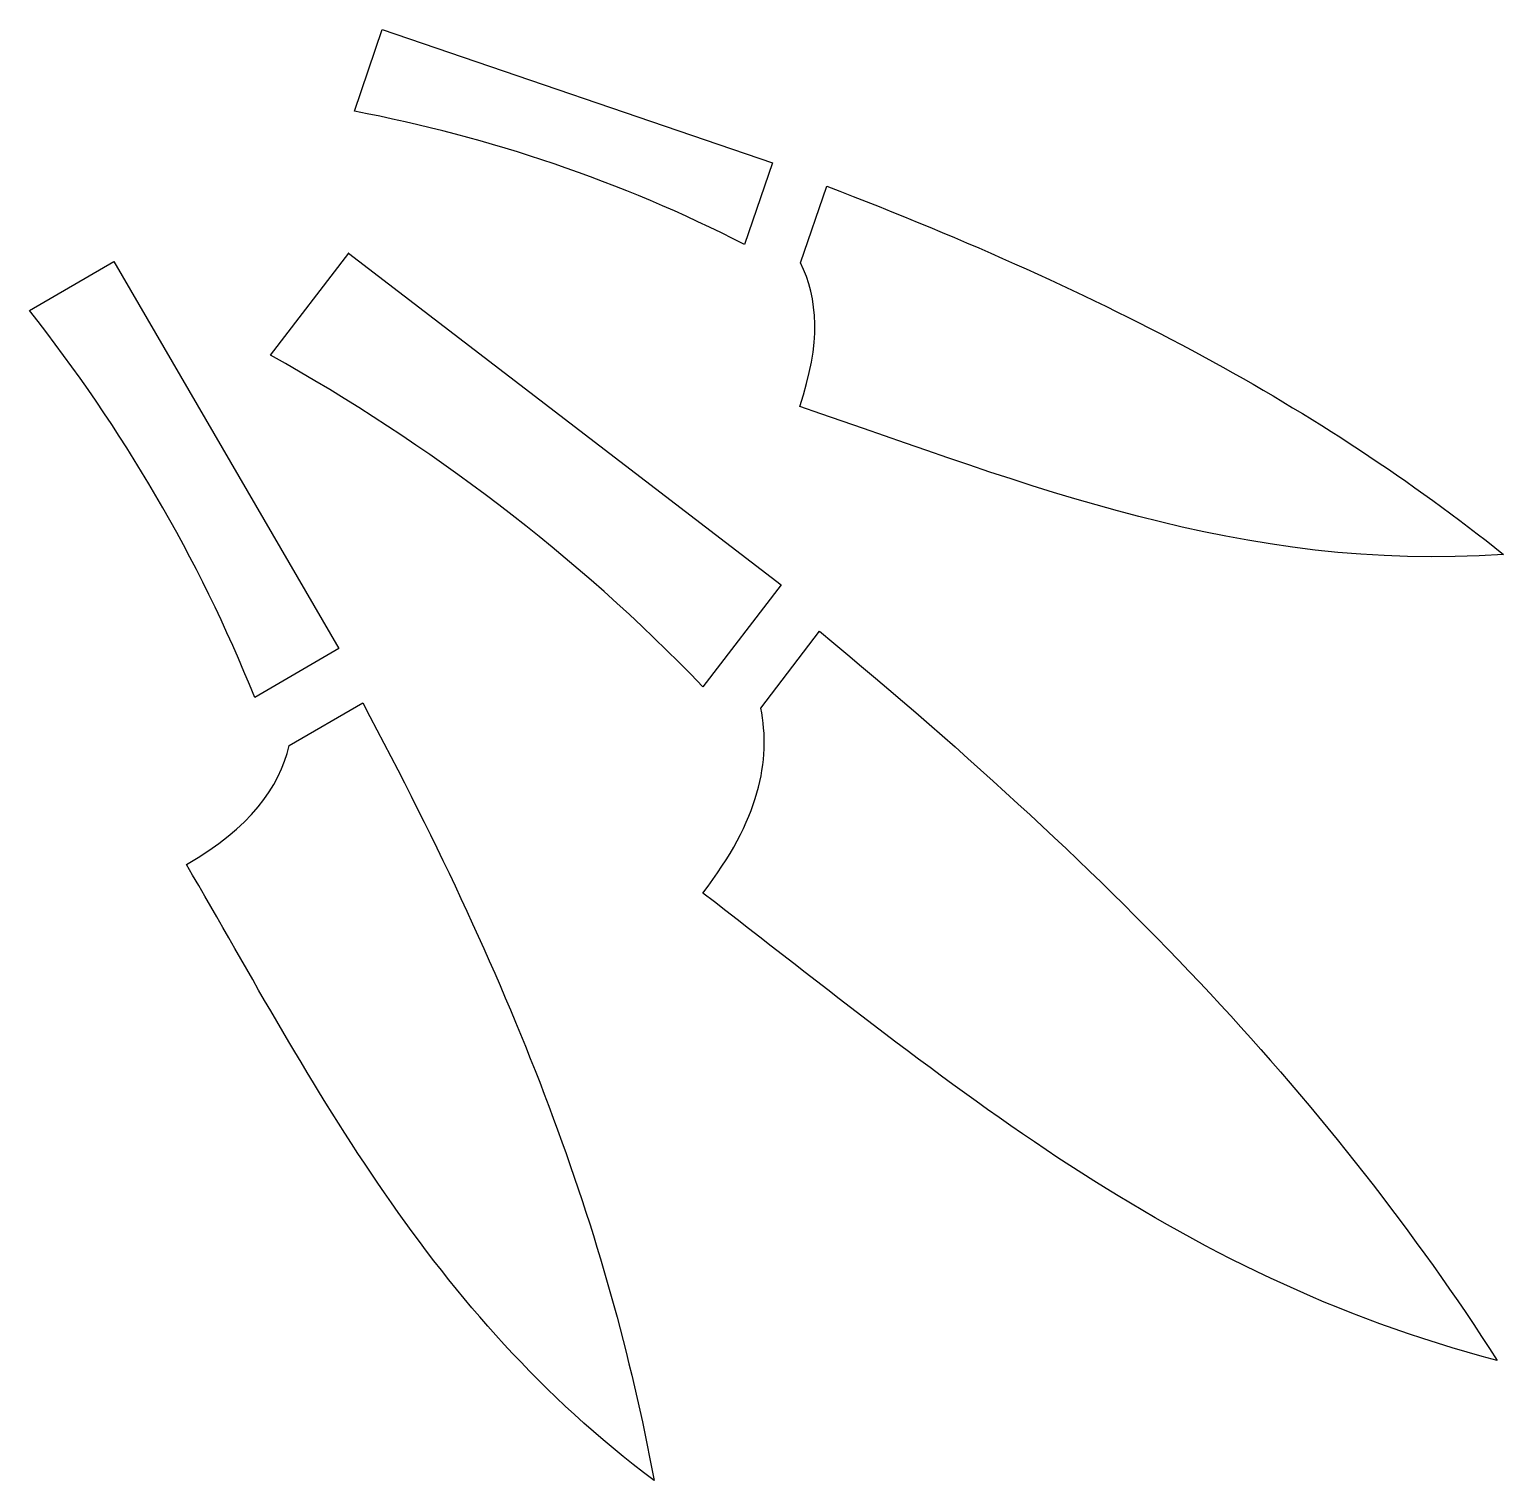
# Model space of a CAD drawing. Header units: centimetres. Extents: x -9.6 to 10.2, y -9.8 to 9.6.
import ezdxf

# ---------------------------------------------------------------- set-up
doc = ezdxf.new("R2010")
doc.units = ezdxf.units.CM
doc.header["$MEASUREMENT"] = 0
doc.layers.add('Layer 1', color=7, linetype='Continuous')

msp = doc.modelspace()

# ---------------------------------------------------------------- linework, layer by layer
at = {"layer": 'Layer 1'}
for points, knots in [([(-4.85859, 9.61303), (-4.85859, 9.61303), (-5.23275, 8.51793), (-5.23275, 8.51793), (-5.23275, 8.51793), (-3.40886, 8.1657), (-1.65965, 7.58151), (-0.00127, 6.72976), (-0.00127, 6.72976), (-0.00127, 6.72976), (0.37293, 7.82347), (0.37293, 7.82347), (0.37293, 7.82347), (0.37293, 7.82347), (-4.85859, 9.61303), (-4.85859, 9.61303)], [0, 0, 0, 0, 0.2, 0.2, 0.2, 0.2, 0.4, 0.4, 0.4, 0.4, 0.6, 0.6, 0.6, 0.6, 1, 1, 1, 1]), ([(1.09898, 7.51383), (1.09898, 7.51383), (0.74717, 6.48464), (0.74717, 6.48464), (0.74717, 6.48464), (0.98255, 6.01303), (1.0275, 5.4105), (0.73663, 4.56077), (0.73663, 4.56077), (3.78778, 3.51614), (6.66574, 2.32941), (10.17171, 2.57761), (10.17171, 2.57761), (7.69013, 4.55537), (4.90434, 6.05002), (1.09893, 7.51379), (1.09893, 7.51379), (1.09893, 7.51379), (1.09898, 7.51383), (1.09898, 7.51383)], [0, 0, 0, 0, 0.16666667, 0.16666667, 0.16666667, 0.16666667, 0.33333333, 0.33333333, 0.33333333, 0.33333333, 0.5, 0.5, 0.5, 0.5, 0.66666667, 0.66666667, 0.66666667, 0.66666667, 1, 1, 1, 1]), ([(-5.30916, 6.61641), (-5.30916, 6.61641), (-6.35809, 5.24865), (-6.35809, 5.24865), (-6.35809, 5.24865), (-4.21461, 4.04762), (-2.26957, 2.57971), (-0.55999, 0.80385), (-0.55999, 0.80385), (-0.55999, 0.80385), (0.48759, 2.16904), (0.48759, 2.16904), (0.48759, 2.16904), (0.48759, 2.16904), (-5.30924, 6.61641), (-5.30924, 6.61641), (-5.30924, 6.61641), (-5.30924, 6.61641), (-5.30916, 6.61641), (-5.30916, 6.61641)], [0, 0, 0, 0, 0.16666667, 0.16666667, 0.16666667, 0.16666667, 0.33333333, 0.33333333, 0.33333333, 0.33333333, 0.5, 0.5, 0.5, 0.5, 0.66666667, 0.66666667, 0.66666667, 0.66666667, 1, 1, 1, 1]), ([(-8.45725, 6.50441), (-8.45725, 6.50441), (-9.5879, 5.84554), (-9.5879, 5.84554), (-9.5879, 5.84554), (-8.33973, 4.26078), (-7.32036, 2.53725), (-6.56893, 0.65761), (-6.56893, 0.65761), (-6.56893, 0.65761), (-5.43967, 1.31509), (-5.43967, 1.31509), (-5.43967, 1.31509), (-5.43967, 1.31509), (-8.45733, 6.50441), (-8.45733, 6.50441), (-8.45733, 6.50441), (-8.45733, 6.50441), (-8.45725, 6.50441), (-8.45725, 6.50441)], [0, 0, 0, 0, 0.16666667, 0.16666667, 0.16666667, 0.16666667, 0.33333333, 0.33333333, 0.33333333, 0.33333333, 0.5, 0.5, 0.5, 0.5, 0.66666667, 0.66666667, 0.66666667, 0.66666667, 1, 1, 1, 1]), ([(1.00275, 1.54571), (1.00275, 1.54571), (0.2148, 0.51787), (0.2148, 0.51787), (0.2148, 0.51787), (0.35901, -0.18802), (0.19232, -0.98268), (-0.56004, -1.96342), (-0.56004, -1.96342), (2.71894, -4.47895), (5.7291, -7.09543), (10.08864, -8.22663), (10.08864, -8.22663), (7.86757, -4.7869), (5.07171, -1.8155), (1.00271, 1.5458), (1.00271, 1.5458), (1.00271, 1.5458), (1.00275, 1.54571), (1.00275, 1.54571)], [0, 0, 0, 0, 0.16666667, 0.16666667, 0.16666667, 0.16666667, 0.33333333, 0.33333333, 0.33333333, 0.33333333, 0.5, 0.5, 0.5, 0.5, 0.66666667, 0.66666667, 0.66666667, 0.66666667, 1, 1, 1, 1]), ([(-5.12075, 0.58765), (-5.12075, 0.58765), (-6.10778, 0.0145), (-6.10778, 0.0145), (-6.10778, 0.0145), (-6.23977, -0.54937), (-6.62687, -1.08398), (-7.4822, -1.5813), (-7.4822, -1.5813), (-5.73931, -4.57902), (-4.2378, -7.56924), (-1.21499, -9.83694), (-1.21499, -9.83694), (-1.83916, -6.47548), (-3.05267, -3.29272), (-5.1208, 0.5877), (-5.1208, 0.5877), (-5.1208, 0.5877), (-5.12075, 0.58765), (-5.12075, 0.58765)], [0, 0, 0, 0, 0.16666667, 0.16666667, 0.16666667, 0.16666667, 0.33333333, 0.33333333, 0.33333333, 0.33333333, 0.5, 0.5, 0.5, 0.5, 0.66666667, 0.66666667, 0.66666667, 0.66666667, 1, 1, 1, 1])]:
    msp.add_open_spline(points, degree=3, knots=knots, dxfattribs=at)

doc.saveas('drawing.dxf')
